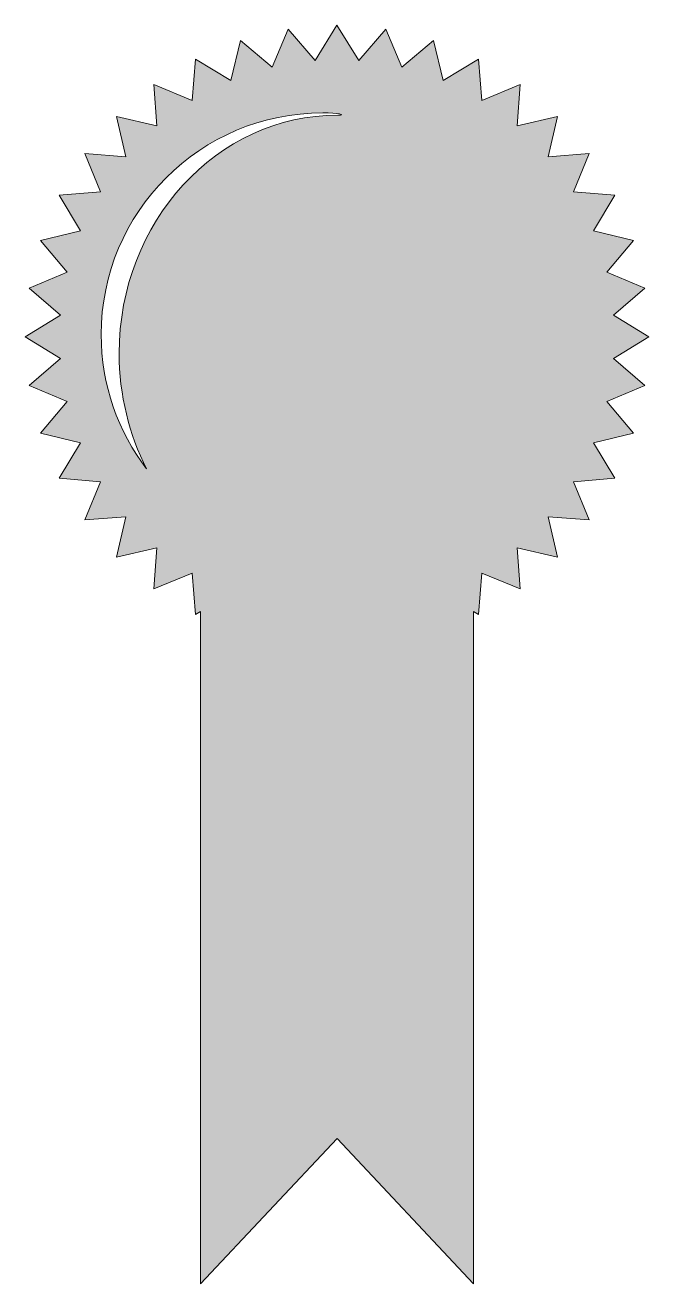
# Model space of a CAD drawing. Header units: inches. Extents: x 0 to 50, y 0 to 102.
import ezdxf

# ---------------------------------------------------------------- set-up
doc = ezdxf.new("R2010")
doc.units = ezdxf.units.IN
doc.header["$MEASUREMENT"] = 0
doc.layers.add('Layer 1', color=7, linetype='Continuous')

msp = doc.modelspace()

# ---------------------------------------------------------------- hatches: boundary and pattern name
at = {"layer": 'Layer 1', "true_color": 0xfaaf40}
h = msp.add_hatch(color=43, dxfattribs=at)
h.dxf.hatch_style = 2
h.paths.add_polyline_path([(47.47, 78.2), (50, 80.38), (46.92, 81.67), (49.08, 84.22), (45.84, 85.01), (47.57, 87.87), (44.24, 88.14), (45.51, 91.23), (42.18, 90.98), (42.94, 94.23), (39.69, 93.47), (39.94, 96.8), (36.85, 95.53), (36.57, 98.86), (33.72, 97.13), (32.93, 100.37), (30.38, 98.21), (29.09, 101.29), (26.91, 98.76), (25.15, 101.6), (23.4, 98.76), (21.22, 101.29), (19.93, 98.21), (17.38, 100.37), (16.59, 97.13), (13.73, 98.86), (13.46, 95.53), (10.37, 96.8), (10.61, 93.47), (7.37, 94.23), (8.13, 90.98), (4.8, 91.23), (6.07, 88.14), (2.74, 87.87), (4.47, 85.01), (1.23, 84.22), (3.39, 81.67), (0.31, 80.38), (2.84, 78.2), (0, 76.45), (2.84, 74.69), (0.31, 72.51), (3.39, 71.22), (1.23, 68.67), (4.47, 67.88), (2.74, 65.03), (6.07, 64.75), (4.8, 61.66), (8.13, 61.91), (7.37, 58.66), (10.61, 59.42), (10.37, 56.1), (13.46, 57.36), (13.73, 54.03), (14.15, 54.28), (14.15, 0), (25.16, 11.72), (36.16, 0), (36.16, 54.28), (36.57, 54.03), (36.85, 57.36), (39.94, 56.1), (39.69, 59.42), (42.94, 58.66), (42.18, 61.91), (45.51, 61.66), (44.24, 64.75), (47.57, 65.03), (45.84, 67.88), (49.08, 68.67), (46.92, 71.22), (50, 72.51), (47.47, 74.69), (50.31, 76.45)])
edge = h.paths.add_edge_path()
edge.add_spline(control_points=[(25.22, 94.34), (15.48, 94.34), (7.58, 85.73), (7.58, 75.11), (7.58, 71.73), (8.39, 68.55), (9.8, 65.78), (7.5, 68.79), (6.13, 72.55), (6.13, 76.63), (6.13, 86.51), (14.14, 94.52), (24.01, 94.52), (25.21, 94.52), (25.99, 94.34), (25.22, 94.34)], knot_values=[0, 0, 0, 0, 1, 1, 1, 2, 2, 2, 3, 3, 3, 4, 4, 4, 5, 5, 5, 5], degree=3, periodic=1)

# ---------------------------------------------------------------- linework, layer by layer
at = {"layer": 'Layer 1', "lineweight": 0}
msp.add_lwpolyline([(47.47, 78.2), (50, 80.38), (46.92, 81.67), (49.08, 84.22), (45.84, 85.01), (47.57, 87.87), (44.24, 88.14), (45.51, 91.23), (42.18, 90.98), (42.94, 94.23), (39.69, 93.47), (39.94, 96.8), (36.85, 95.53), (36.57, 98.86), (33.72, 97.13), (32.93, 100.37), (30.38, 98.21), (29.09, 101.29), (26.91, 98.76), (25.15, 101.6), (23.4, 98.76), (21.22, 101.29), (19.93, 98.21), (17.38, 100.37), (16.59, 97.13), (13.73, 98.86), (13.46, 95.53), (10.37, 96.8), (10.61, 93.47), (7.37, 94.23), (8.13, 90.98), (4.8, 91.23), (6.07, 88.14), (2.74, 87.87), (4.47, 85.01), (1.23, 84.22), (3.39, 81.67), (0.31, 80.38), (2.84, 78.2), (0, 76.45), (2.84, 74.69), (0.31, 72.51), (3.39, 71.22), (1.23, 68.67), (4.47, 67.88), (2.74, 65.03), (6.07, 64.75), (4.8, 61.66), (8.13, 61.91), (7.37, 58.66), (10.61, 59.42), (10.37, 56.1), (13.46, 57.36), (13.73, 54.03), (14.15, 54.28), (14.15, 0), (25.16, 11.72), (36.16, 0), (36.16, 54.28), (36.57, 54.03), (36.85, 57.36), (39.94, 56.1), (39.69, 59.42), (42.94, 58.66), (42.18, 61.91), (45.51, 61.66), (44.24, 64.75), (47.57, 65.03), (45.84, 67.88), (49.08, 68.67), (46.92, 71.22), (50, 72.51), (47.47, 74.69), (50.31, 76.45), (47.47, 78.2)], dxfattribs=at)
msp.add_open_spline([(25.22, 94.34), (15.48, 94.34), (7.58, 85.73), (7.58, 75.11), (7.58, 71.73), (8.39, 68.55), (9.8, 65.78), (7.5, 68.79), (6.13, 72.55), (6.13, 76.63), (6.13, 86.51), (14.14, 94.52), (24.01, 94.52), (25.21, 94.52), (25.99, 94.34), (25.22, 94.34)], degree=3, knots=[0, 0, 0, 0, 1, 1, 1, 2, 2, 2, 3, 3, 3, 4, 4, 4, 5, 5, 5, 5], dxfattribs=at)

doc.saveas('drawing.dxf')
